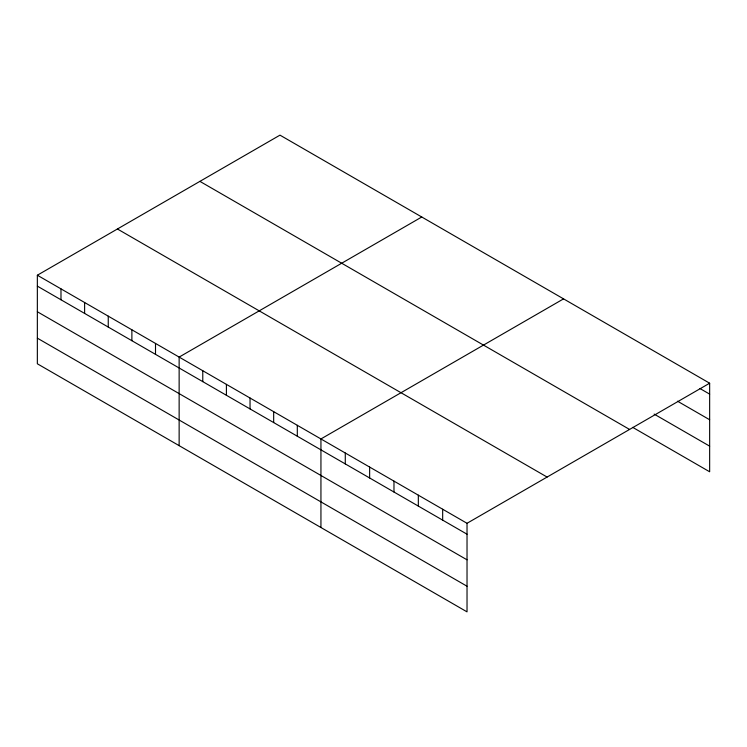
<?xml version="1.0" encoding="UTF-8"?>
<svg xmlns="http://www.w3.org/2000/svg" width="747" height="747" viewBox="0 0 747 747"><rect width="100%" height="100%" fill="white"/><g stroke="black" fill="none" stroke-linecap="round" stroke-linejoin="round"><path stroke-width="1.12" d="M467.024 559.82L467.024 523.292L37.35 275.223L37.35 363.789L467.024 611.858L467.024 559.82L37.35 311.751M632.709 427.359L709.65 471.777L709.65 383.211L279.976 135.142L37.35 275.223M421.766 217.004L179.14 357.085L179.14 445.651M563.565 298.865L320.939 438.947L320.939 527.513M467.024 523.292L709.65 383.211M699.911 388.496L709.65 394.117M677.51 401.195L709.65 419.749M654.139 414.099L709.65 446.146M199.907 181.372L629.581 429.441M117.419 228.993L547.093 477.062M37.35 286.129L467.024 534.198M37.35 338.158L467.024 586.227M442.672 509.239L442.672 520.136M418.329 495.177L418.329 506.083M393.977 481.124L393.977 492.021M369.634 467.062L369.634 477.968M345.282 453.009L345.282 463.915M297.306 425.304L297.306 436.211M273.673 411.662L273.673 422.569M250.04 398.02L250.04 408.926M226.406 384.369L226.406 395.275M202.773 370.727L202.773 381.633M155.507 343.443L155.507 354.349M131.883 329.8L131.883 340.707M108.25 316.149L108.25 327.055M84.616 302.507L84.616 313.413M60.983 288.865L60.983 299.771"/></g></svg>
